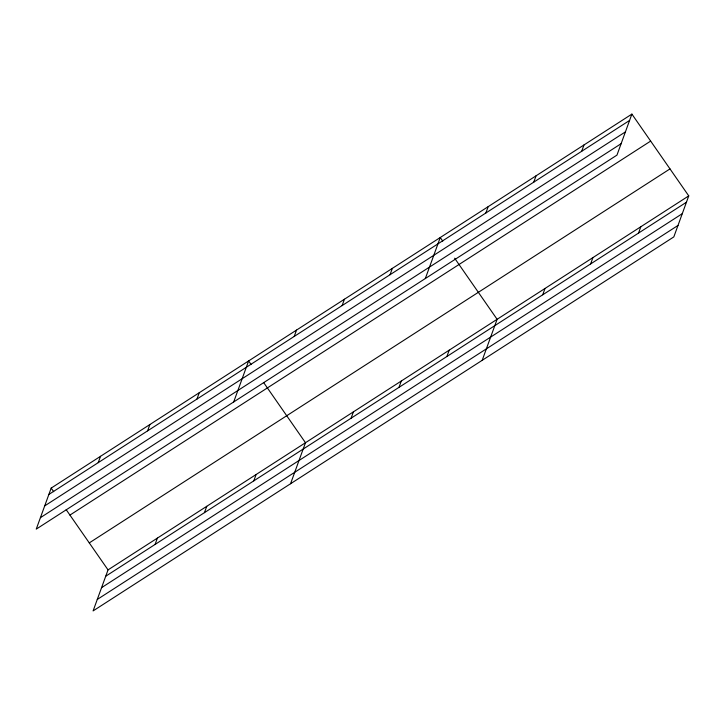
<?xml version="1.0" encoding="UTF-8"?>
<svg xmlns="http://www.w3.org/2000/svg" width="725" height="725" viewBox="0 0 725 725"><rect width="100%" height="100%" fill="white"/><g stroke="black" fill="none" stroke-linecap="round" stroke-linejoin="round"><path stroke-width="1.09" d="M631.892 114.097L51.176 488.097L36.25 529.114L616.966 155.114L631.892 114.097L688.75 195.886L673.824 236.903L93.108 610.903L108.034 569.886L688.75 195.886M98.228 462.65L100.539 456.306M147.592 430.858L149.903 424.515M196.955 399.067L199.257 392.723M155.087 544.439L157.398 538.095M233.695 401.958L248.621 360.941L251.122 364.539M204.45 512.647L206.761 506.304M294.223 336.427L296.534 330.083M253.804 480.856L256.115 474.513M342.127 305.569L344.438 299.226M290.553 483.738L305.479 442.721L263.628 382.528M390.041 274.712L392.352 268.377M351.081 418.216L353.383 411.873M425.33 278.536L440.256 237.519L442.757 241.117M398.986 387.358L401.297 381.015M485.859 213.005L488.17 206.661M446.899 356.501L449.201 350.157M533.763 182.147L536.074 175.803M482.188 360.325L497.114 319.308L454.638 258.209M581.677 151.298L583.987 144.955M542.717 294.794L545.019 288.45M590.621 263.936L592.932 257.593M638.535 233.087L640.837 226.744M48.874 494.441L629.581 120.441M44.705 505.887L625.421 131.887M40.419 517.668L621.126 143.677M69.944 515.085L650.66 141.085M89.275 542.898L669.991 168.898M105.723 576.23L686.439 202.23M101.563 587.667L682.279 213.676M97.268 599.457L677.984 225.457M51.176 488.097L53.677 491.695M66.193 509.693L108.034 569.886"/></g></svg>
